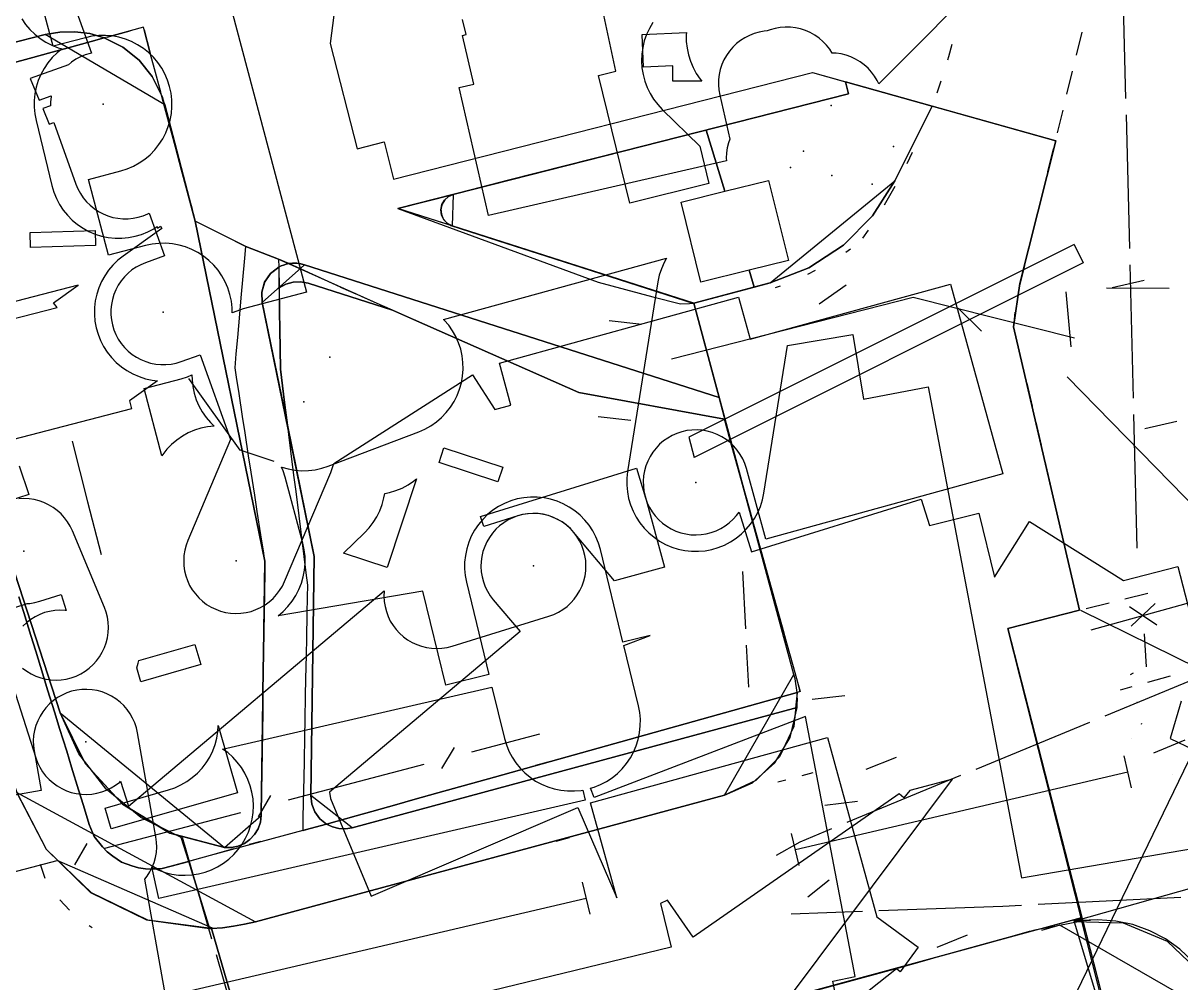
# Model space of a CAD drawing. Header units: metres. Extents: x 17314 to 17509, y 13897 to 14299.
# Drawn here: x 17419.44 to 17454.7, y 14184.11 to 14213.35 of the extents above; entities that cross this region are included whole.
import ezdxf

# ---------------------------------------------------------------- set-up
doc = ezdxf.new("R2010")
doc.units = ezdxf.units.M
for name, color, linetype in [('BENCH', 7, 'Continuous'), ('BOUNDARY', 7, 'Continuous'), ('CURB', 7, 'Continuous'), ('ELECTR_CABLE', 7, 'Continuous'), ('ELECTR_CABLE_COMM', 7, 'Continuous'), ('GAS', 7, 'Continuous'), ('GRASS', 7, 'Continuous'), ('GROUND', 7, 'Continuous'), ('HEAT', 7, 'Continuous'), ('ROAD', 7, 'Continuous'), ('SEWER', 7, 'Continuous'), ('SIDEWALK_PATH', 7, 'Continuous'), ('TREE', 7, 'Continuous')]:
    doc.layers.add(name, color=color, linetype=linetype)

msp = doc.modelspace()

# ---------------------------------------------------------------- linework, layer by layer
at = {"layer": 'BENCH'}
msp.add_point((17444.068, 14208.702), dxfattribs=at)
at = {"layer": 'BOUNDARY'}
msp.add_lwpolyline([(17418.071, 14252.311), (17421.545, 14240.003), (17422.351, 14236.837), (17420.984, 14236.49), (17421.769, 14233.405), (17422.355, 14231.295), (17423.892, 14231.686), (17424.549, 14229.358), (17427.018, 14219.65), (17428.053, 14217.934), (17426.37, 14217.34), (17427.095, 14214.505), (17429.088, 14215.012), (17428.788, 14212.729), (17429.609, 14209.521), (17430.431, 14209.73), (17430.719, 14208.597), (17443.482, 14211.843), (17450.893, 14209.766), (17449.795, 14205.413), (17449.61, 14204.092), (17451.614, 14195.459), (17449.432, 14194.907), (17453.035, 14180.838)], dxfattribs=at)
at = {"layer": 'CURB'}
for points in [[(17391.243, 14276.053), (17419.249, 14189.909), (17426.518, 14185.972), (17440.803, 14189.825), (17442.918, 14193.503), (17439.867, 14204.813), (17442.189, 14205.439), (17445.992, 14208.546), (17447.13, 14210.82)], [(17421.995, 14212.925), (17422.701, 14213.118)], [(17423.122, 14213.144), (17423.311, 14212.437)], [(17420.806, 14212.6), (17421.512, 14212.793)], [(17451.686, 14213.07), (17451.514, 14212.371)], [(17419.618, 14212.275), (17420.324, 14212.468)], [(17447.635, 14212.336), (17447.738, 14212.712)], [(17447.603, 14212.232), (17447.635, 14212.336)], [(17451.395, 14211.886), (17451.224, 14211.187)], [(17444.483, 14211.563), (17444.577, 14211.192), (17432.54, 14208.131), (17432.51, 14207.17), (17439.867, 14204.812)], [(17447.278, 14211.222), (17447.404, 14211.591)], [(17451.105, 14210.701), (17450.933, 14210.002)], [(17424.078, 14209.574), (17424.267, 14208.867)], [(17446.362, 14209.069), (17446.533, 14209.42)], [(17450.814, 14209.516), (17450.643, 14208.817)], [(17424.397, 14208.384), (17424.586, 14207.677)], [(17445.677, 14207.81), (17445.999, 14208.379)], [(17450.524, 14208.332), (17450.352, 14207.633)], [(17450.233, 14207.147), (17450.062, 14206.448)], [(17445.02, 14206.796), (17445.189, 14207.046)], [(17425.896, 14206.707), (17426.223, 14206.543)], [(17444.495, 14206.373), (17444.641, 14206.476)], [(17427.22, 14206.16), (17427.546, 14206.013)], [(17443.013, 14192.493), (17429.458, 14188.836), (17428.198, 14189.817), (17428.306, 14197.102), (17426.722, 14204.836), (17428.007, 14205.989), (17440.642, 14201.939)], [(17443.341, 14205.701), (17443.579, 14205.821)], [(17449.943, 14205.962), (17449.771, 14205.263)], [(17442.353, 14205.292), (17442.51, 14205.349)], [(17429.109, 14205.307), (17429.569, 14205.099)], [(17431.329, 14204.321), (17431.656, 14204.177)], [(17449.644, 14204.54), (17449.623, 14204.317)], [(17449.731, 14203.571), (17449.894, 14202.87)], [(17450.007, 14202.383), (17450.17, 14201.682)], [(17439.518, 14201.519), (17439.887, 14201.452)], [(17450.283, 14201.195), (17450.445, 14200.493)], [(17451.974, 14194.865), (17471.056, 14200.153)], [(17450.558, 14200.006), (17450.721, 14199.305)], [(17441.353, 14199.289), (17441.554, 14198.567)], [(17450.834, 14198.818), (17450.997, 14198.117)], [(17451.648, 14195.468), (17455.234, 14193.693), (17471.423, 14198.179)], [(17451.11, 14197.63), (17451.273, 14196.929)], [(17451.386, 14196.442), (17451.549, 14195.741)], [(17453.001, 14195.81), (17453.698, 14195.986)], [(17451.818, 14195.511), (17452.516, 14195.687)], [(17419.674, 14194.694), (17419.457, 14195.393)], [(17453.696, 14193.267), (17454.387, 14193.458)], [(17420.401, 14192.34), (17420.185, 14193.039)], [(17443.025, 14193.269), (17443.101, 14192.996)], [(17452.869, 14193.038), (17453.215, 14193.133)], [(17421.129, 14189.986), (17420.913, 14190.685)], [(17435.422, 14190.834), (17435.041, 14190.727)], [(17442.671, 14190.287), (17442.431, 14190.223)], [(17443.492, 14190.507), (17443.154, 14190.417)], [(17432.071, 14189.896), (17431.308, 14189.682)], [(17421.453, 14188.938), (17421.277, 14189.508)], [(17421.503, 14188.812), (17421.453, 14188.938)], [(17428.337, 14188.85), (17427.956, 14188.743)], [(17426.677, 14188.419), (17426.324, 14188.321)], [(17436.074, 14188.524), (17435.668, 14188.416)], [(17425.843, 14188.187), (17425.137, 14187.992)], [(17419.958, 14187.725), (17420.099, 14187.294)], [(17425.211, 14185.77), (17420.477, 14187.837)], [(17424.655, 14187.858), (17423.952, 14187.663)], [(17420.558, 14186.633), (17420.849, 14186.326)], [(17451.662, 14186.094), (17426.017, 14179.102), (17423.902, 14175.458), (17439.115, 14116.466), (17442.761, 14114.308), (17446.603, 14115.288)], [(17455.892, 14183.375), (17455.691, 14183.872), (17455.405, 14184.327), (17455.067, 14184.761), (17454.675, 14185.131), (17454.231, 14185.449), (17453.754, 14185.692), (17453.236, 14185.883), (17452.717, 14185.989), (17452.177, 14186.031), (17451.638, 14186.01)], [(17421.445, 14185.861), (17421.545, 14185.793)], [(17446.586, 14115.283), (17467.648, 14120.626), (17470.542, 14125.485), (17455.987, 14183), (17451.021, 14185.868), (17450.453, 14185.708)], [(17446.828, 14184.763), (17446.099, 14184.559)]]:
    msp.add_lwpolyline(points, dxfattribs=at)
msp.add_lwpolyline([(17426.689, 14189.209), (17426.804, 14196.961), (17424.683, 14207.314), (17423.75, 14210.857), (17420.108, 14213), (17415.358, 14211.789), (17414.654, 14210.511), (17420.563, 14192.335), (17425.573, 14188.231)], close=True, dxfattribs=at)
at = {"layer": 'ELECTR_CABLE'}
for points in [[(17452.92, 14215.117), (17453.021, 14211.052)], [(17419.397, 14213.478), (17419.514, 14213.308), (17419.647, 14213.151), (17419.795, 14213.008), (17419.956, 14212.879), (17420.129, 14212.768), (17420.313, 14212.673), (17420.504, 14212.598), (17420.623, 14212.564), (17420.473, 14212.442), (17420.327, 14212.298), (17420.195, 14212.139), (17420.079, 14211.969), (17419.981, 14211.788), (17419.901, 14211.598), (17419.839, 14211.401), (17419.798, 14211.199), (17419.776, 14210.994), (17419.775, 14210.788), (17419.793, 14210.583), (17419.832, 14210.38), (17420.314, 14208.398), (17420.373, 14208.201), (17420.45, 14208.01), (17420.546, 14207.827), (17420.659, 14207.655), (17420.789, 14207.495), (17420.934, 14207.348), (17421.092, 14207.217), (17421.263, 14207.101), (17421.444, 14207.002), (17421.634, 14206.922), (17421.83, 14206.861), (17422.032, 14206.819), (17422.237, 14206.798), (17422.443, 14206.796), (17422.648, 14206.815), (17422.851, 14206.854), (17423.048, 14206.912), (17423.239, 14206.99), (17423.422, 14207.086), (17423.521, 14207.151), (17423.533, 14207.101), (17423.618, 14207.161), (17423.664, 14207.096), (17422.486, 14206.251), (17422.324, 14206.123), (17422.176, 14205.98), (17422.043, 14205.823), (17421.925, 14205.653), (17421.825, 14205.473), (17421.743, 14205.284), (17421.68, 14205.088), (17421.637, 14204.886), (17421.613, 14204.682), (17421.61, 14204.476), (17421.627, 14204.27), (17421.664, 14204.068), (17421.72, 14203.869), (17421.796, 14203.678), (17421.89, 14203.494), (17422.002, 14203.321), (17422.13, 14203.16), (17422.273, 14203.012), (17422.431, 14202.878), (17422.6, 14202.761), (17422.78, 14202.661), (17422.969, 14202.579), (17423.165, 14202.516), (17423.367, 14202.473), (17423.535, 14202.453), (17422.677, 14201.839), (17422.74, 14201.593), (17418.867, 14200.594)], [(17453.033, 14210.552), (17453.134, 14206.486)], [(17451.452, 14206.606), (17439.72, 14200.737)], [(17451.452, 14206.606), (17451.732, 14206.048)], [(17451.732, 14206.048), (17439.879, 14200.119)], [(17453.147, 14205.986), (17453.248, 14201.921)], [(17417.978, 14204.042), (17420.471, 14204.685), (17420.366, 14204.831), (17421.116, 14205.368), (17417.853, 14204.526)], [(17443.686, 14204.793), (17444.504, 14205.371)], [(17452.606, 14205.295), (17453.58, 14205.522)], [(17451.196, 14205.162), (17451.356, 14203.482)], [(17452.44, 14205.283), (17454.35, 14205.273)], [(17448.627, 14203.962), (17447.919, 14204.669)], [(17438.283, 14204.164), (17437.289, 14204.276)], [(17426.046, 14200.339), (17424.484, 14202.518)], [(17437.953, 14201.244), (17436.959, 14201.356)], [(17453.26, 14201.421), (17453.361, 14197.356)], [(17453.606, 14200.998), (17454.58, 14201.225)], [(17420.928, 14200.609), (17421.404, 14198.766)], [(17439.72, 14200.737), (17439.879, 14200.119)], [(17426.815, 14200.087), (17426.046, 14200.339)], [(17427.088, 14199.997), (17426.815, 14200.087)], [(17421.404, 14198.766), (17421.818, 14197.16)], [(17441.352, 14196.643), (17441.441, 14194.895)], [(17453.14, 14195.574), (17453.971, 14195.018)], [(17453.191, 14194.976), (17453.916, 14195.665)], [(17441.467, 14194.396), (17441.532, 14193.113)], [(17453.661, 14193.741), (17453.599, 14194.739)], [(17455.853, 14193.663), (17452.386, 14192.233)], [(17453.168, 14193.5), (17453.261, 14193.559)], [(17443.475, 14192.747), (17444.467, 14192.865)], [(17453.373, 14192.649), (17453.359, 14192.653)], [(17451.924, 14192.042), (17448.457, 14190.612)], [(17453.488, 14192.009), (17453.51, 14192.003)], [(17453.191, 14191.549), (17453.192, 14191.551)], [(17454.82, 14191.503), (17453.866, 14191.11)], [(17446.033, 14190.978), (17445.105, 14190.608)], [(17453.204, 14190.053), (17452.976, 14191.027)], [(17442.96, 14188.174), (17453.09, 14190.54)], [(17447.994, 14190.422), (17444.527, 14188.991)], [(17454.453, 14190.451), (17454.452, 14190.45)], [(17443.859, 14189.522), (17444.851, 14189.64)], [(17444.065, 14188.801), (17443.093, 14188.4)], [(17424.278, 14188.545), (17425.176, 14185.449)], [(17443.074, 14187.687), (17442.846, 14188.661)], [(17443.093, 14188.4), (17442.379, 14187.989)], [(17436.707, 14186.199), (17436.479, 14187.173)], [(17443.99, 14187.239), (17443.336, 14186.718)], [(17420.47, 14182.92), (17436.593, 14186.686)], [(17450.352, 14186.501), (17454.698, 14186.715)], [(17442.829, 14186.212), (17445.004, 14186.291)], [(17445.503, 14186.31), (17449.28, 14186.448)], [(17449.28, 14186.448), (17449.852, 14186.476)], [(17448.193, 14185.558), (17447.265, 14185.188)], [(17425.315, 14184.969), (17426.307, 14181.548)]]:
    msp.add_lwpolyline(points, dxfattribs=at)
for points in [[(17439.226, 14211.577), (17439.226, 14212.046), (17438.338, 14212.004), (17438.291, 14213.003), (17439.643, 14213.066), (17439.637, 14212.995), (17439.638, 14212.789), (17439.66, 14212.584), (17439.701, 14212.382), (17439.762, 14212.186), (17439.843, 14211.996), (17439.941, 14211.815), (17440.057, 14211.644), (17440.113, 14211.576)], [(17432.252, 14200.407), (17434.047, 14199.818), (17433.902, 14199.376), (17432.107, 14199.965)], [(17429.195, 14197.2), (17429.837, 14197.822), (17429.978, 14197.972), (17430.104, 14198.136), (17430.213, 14198.311), (17430.304, 14198.495), (17430.377, 14198.688), (17430.43, 14198.887), (17430.451, 14199.015), (17430.595, 14199.044), (17430.792, 14199.105), (17430.982, 14199.185), (17431.163, 14199.283), (17431.334, 14199.399), (17431.418, 14199.468), (17430.53, 14196.763)], [(17423.022, 14193.281), (17422.905, 14193.71), (17422.944, 14193.845), (17422.958, 14193.925), (17424.673, 14194.417), (17424.849, 14193.806)], [(17425.969, 14189.902), (17422.125, 14188.798), (17421.941, 14189.436), (17423.864, 14189.988), (17424.059, 14190.055), (17424.246, 14190.14), (17424.425, 14190.243), (17424.592, 14190.364), (17424.747, 14190.5), (17424.887, 14190.65), (17425.013, 14190.814), (17425.121, 14190.989), (17425.212, 14191.174), (17425.284, 14191.367), (17425.337, 14191.566), (17425.371, 14191.77), (17425.382, 14191.945)]]:
    msp.add_lwpolyline(points, close=True, dxfattribs=at)
at = {"layer": 'ELECTR_CABLE_COMM'}
for points in [[(17446.545, 14204.991), (17439.186, 14203.112)], [(17451.462, 14203.747), (17446.545, 14204.991)], [(17433.11, 14191.15), (17435.18, 14191.693)], [(17432.195, 14190.636), (17432.573, 14191.283)], [(17427.519, 14189.684), (17431.659, 14190.77)], [(17426.604, 14189.17), (17426.982, 14189.817)], [(17421.927, 14188.217), (17426.068, 14189.303)], [(17421.013, 14187.703), (17421.391, 14188.35)], [(17416.336, 14186.751), (17420.477, 14187.837)]]:
    msp.add_lwpolyline(points, dxfattribs=at)
at = {"layer": 'GAS'}
for points in [[(17452.572, 14218.602), (17445.505, 14211.495), (17445.456, 14211.597), (17445.375, 14211.732), (17445.281, 14211.858), (17445.175, 14211.974), (17445.059, 14212.079), (17444.932, 14212.172), (17444.797, 14212.253), (17444.655, 14212.319), (17444.507, 14212.372), (17444.355, 14212.41), (17444.199, 14212.432), (17444.083, 14212.438), (17444.006, 14212.558), (17443.909, 14212.681), (17443.8, 14212.794), (17443.681, 14212.896), (17443.552, 14212.986), (17443.415, 14213.063), (17443.271, 14213.126), (17443.122, 14213.174), (17442.968, 14213.208), (17442.812, 14213.226), (17442.655, 14213.229), (17442.499, 14213.217), (17442.344, 14213.189), (17442.193, 14213.146), (17442.106, 14213.112), (17442.012, 14213.105), (17441.858, 14213.077), (17441.707, 14213.034), (17441.561, 14212.977), (17441.421, 14212.906), (17441.288, 14212.821), (17441.165, 14212.724), (17441.052, 14212.615), (17440.95, 14212.496), (17440.86, 14212.367), (17440.784, 14212.23), (17440.721, 14212.086), (17440.672, 14211.937), (17440.639, 14211.783), (17440.62, 14211.627), (17440.617, 14211.47), (17440.63, 14211.314), (17440.657, 14211.159), (17440.966, 14209.819), (17440.923, 14209.7), (17440.886, 14209.548), (17440.863, 14209.393), (17440.856, 14209.236), (17440.86, 14209.154), (17433.614, 14207.487), (17432.717, 14211.385), (17433.162, 14211.487), (17432.82, 14212.974), (17432.929, 14212.999), (17432.823, 14213.461)], [(17419.32, 14199.857), (17419.615, 14198.987), (17418.98, 14198.785)], [(17419.055, 14193.378), (17419.823, 14190.965), (17419.878, 14190.818), (17419.947, 14190.677), (17420.03, 14190.543), (17420.125, 14190.419), (17420.232, 14190.304), (17420.35, 14190.2), (17420.477, 14190.108), (17420.613, 14190.029), (17420.756, 14189.964), (17420.904, 14189.913), (17421.057, 14189.877), (17421.213, 14189.856), (17421.37, 14189.851), (17421.527, 14189.861), (17421.682, 14189.886), (17421.833, 14189.926), (17421.98, 14189.981), (17422.121, 14190.05), (17422.255, 14190.132), (17422.38, 14190.228), (17422.406, 14190.252), (17422.649, 14189.488), (17430.438, 14196.052), (17430.437, 14196.043), (17430.43, 14195.886), (17430.439, 14195.73), (17430.463, 14195.574), (17430.502, 14195.422), (17430.555, 14195.275), (17430.623, 14195.133), (17430.705, 14194.999), (17430.799, 14194.873), (17430.905, 14194.758), (17431.022, 14194.653), (17431.149, 14194.56), (17431.284, 14194.48), (17431.426, 14194.414), (17431.574, 14194.362), (17431.727, 14194.325), (17431.882, 14194.303), (17432.039, 14194.296), (17432.196, 14194.304), (17432.351, 14194.328), (17432.503, 14194.367), (17435.456, 14195.282), (17435.604, 14195.336), (17435.745, 14195.404), (17435.88, 14195.485), (17436.005, 14195.58), (17436.121, 14195.686), (17436.226, 14195.803), (17436.318, 14195.929), (17436.398, 14196.065), (17436.465, 14196.207), (17436.517, 14196.355), (17436.554, 14196.508), (17436.576, 14196.663), (17436.583, 14196.82), (17436.574, 14196.977), (17436.55, 14197.132), (17436.511, 14197.284), (17436.457, 14197.432), (17436.389, 14197.573), (17436.308, 14197.707), (17436.214, 14197.833), (17436.108, 14197.949), (17435.991, 14198.053), (17435.864, 14198.146), (17435.729, 14198.226), (17435.586, 14198.292), (17435.438, 14198.344), (17435.286, 14198.382), (17435.13, 14198.404), (17434.973, 14198.41), (17434.817, 14198.402), (17434.661, 14198.378), (17434.509, 14198.339), (17433.467, 14198.016), (17433.373, 14198.32), (17438.117, 14199.788), (17438.397, 14198.883), (17438.451, 14198.736), (17438.519, 14198.594), (17438.601, 14198.46), (17438.695, 14198.334), (17438.801, 14198.219), (17438.918, 14198.114), (17439.045, 14198.021), (17439.18, 14197.941), (17439.322, 14197.875), (17439.47, 14197.823), (17439.623, 14197.785), (17439.778, 14197.763), (17439.935, 14197.757), (17440.092, 14197.765), (17440.247, 14197.789), (17440.399, 14197.828), (17440.547, 14197.882), (17440.688, 14197.95), (17440.822, 14198.031), (17440.948, 14198.126), (17441.064, 14198.232), (17441.168, 14198.349), (17441.246, 14198.454), (17441.621, 14197.243), (17446.796, 14198.846), (17447.044, 14198.047), (17448.553, 14198.414), (17449.026, 14196.471), (17450.089, 14198.165), (17452.96, 14196.365), (17454.609, 14196.797), (17454.989, 14195.346)], [(17419.151, 14195.536), (17419.558, 14195.665), (17419.643, 14195.67), (17419.798, 14195.696), (17419.95, 14195.736), (17420.596, 14195.941), (17420.751, 14195.453), (17420.714, 14195.458), (17420.558, 14195.463), (17420.401, 14195.454), (17420.246, 14195.428), (17420.094, 14195.388), (17419.947, 14195.333), (17419.806, 14195.264), (17419.672, 14195.182), (17419.548, 14195.086), (17419.433, 14194.979)], [(17454.716, 14192.69), (17454.382, 14191.557), (17455.1, 14191.209), (17446.84, 14174.157)], [(17442.034, 14182.666), (17447.745, 14190.316), (17446.449, 14189.973), (17446.262, 14189.747), (17446.12, 14189.864), (17439.847, 14185.501), (17439.064, 14186.627), (17438.854, 14186.529), (17439.178, 14185.199), (17429.692, 14182.892)]]:
    msp.add_lwpolyline(points, dxfattribs=at)
at = {"layer": 'GRASS'}
for points in [[(17420.324, 14212.468), (17420.806, 14212.6), (17421.512, 14212.793), (17421.906, 14212.901), (17421.466, 14213.029), (17421.015, 14213.088), (17420.559, 14213.079), (17420.108, 14213), (17416.927, 14212.189), (17417.113, 14211.59), (17417.242, 14211.625), (17417.948, 14211.818), (17418.43, 14211.95), (17419.136, 14212.143), (17419.618, 14212.275)], [(17440.248, 14210.091), (17440.816, 14208.229), (17442.144, 14208.557), (17442.748, 14206.114), (17441.551, 14205.818), (17441.706, 14205.309), (17442.189, 14205.439), (17443.373, 14205.898), (17444.423, 14206.586), (17445.307, 14207.478), (17445.992, 14208.546), (17447.128, 14210.816), (17444.483, 14211.563), (17444.577, 14211.192)], [(17434.227, 14208.56), (17432.54, 14208.131), (17432.396, 14208.069), (17432.281, 14207.969), (17432.201, 14207.838), (17432.164, 14207.686), (17432.177, 14207.53), (17432.235, 14207.388), (17432.333, 14207.271), (17432.465, 14207.187), (17434.169, 14206.639), (17439.866, 14204.813), (17441.706, 14205.309), (17441.551, 14205.818), (17440.085, 14205.456), (17439.481, 14207.899), (17440.816, 14208.229), (17440.248, 14210.091)], [(17430.691, 14204.603), (17431.329, 14204.321), (17436.369, 14202.095), (17440.799, 14201.285), (17441.019, 14200.493), (17441.22, 14199.77), (17441.353, 14199.289), (17441.476, 14198.847), (17440.797, 14201.364), (17440.642, 14201.939), (17428.007, 14205.989), (17427.894, 14206.019), (17427.778, 14206.033), (17427.661, 14206.031), (17427.546, 14206.013)], [(17427.246, 14204.538), (17427.234, 14205.92), (17426.976, 14205.725), (17426.797, 14205.463), (17426.709, 14205.16), (17426.722, 14204.836), (17427.487, 14201.103), (17427.43, 14201.553), (17427.368, 14202.049), (17427.274, 14202.805), (17427.254, 14204.039)], [(17427.527, 14206.021), (17427.448, 14206.004), (17427.371, 14205.98), (17427.296, 14205.951), (17427.224, 14205.915), (17427.234, 14205.287), (17427.439, 14205.4), (17427.661, 14205.462), (17427.892, 14205.472), (17428.122, 14205.427), (17430.691, 14204.603), (17430.218, 14204.812), (17429.761, 14205.014), (17429.569, 14205.099), (17429.109, 14205.307)], [(17436.369, 14202.095), (17431.329, 14204.321), (17430.691, 14204.603), (17428.122, 14205.427), (17427.892, 14205.472), (17427.661, 14205.462), (17427.439, 14205.4), (17427.234, 14205.287), (17427.246, 14204.538), (17427.254, 14204.039), (17427.274, 14202.805), (17427.368, 14202.049), (17427.43, 14201.553), (17427.487, 14201.103), (17428.306, 14197.102), (17428.198, 14189.817), (17428.228, 14189.557), (17428.323, 14189.317), (17428.476, 14189.11), (17428.681, 14188.946), (17429.582, 14189.198), (17430.063, 14189.333), (17430.826, 14189.547), (17431.308, 14189.682), (17432.071, 14189.896), (17432.552, 14190.03), (17433.315, 14190.244), (17433.796, 14190.379), (17443.012, 14192.96), (17442.998, 14193.097), (17442.977, 14193.234), (17442.951, 14193.369), (17442.918, 14193.503), (17441.476, 14198.847), (17441.353, 14199.289), (17441.22, 14199.77), (17441.019, 14200.493), (17440.799, 14201.285)], [(17443.013, 14192.493), (17443.019, 14192.61), (17443.021, 14192.727), (17443.019, 14192.844), (17443.012, 14192.96), (17433.796, 14190.379), (17433.315, 14190.244), (17432.552, 14190.03), (17432.071, 14189.896), (17431.308, 14189.682), (17430.826, 14189.547), (17430.063, 14189.333), (17429.582, 14189.198), (17428.681, 14188.946), (17428.864, 14188.859), (17429.058, 14188.812), (17429.259, 14188.804), (17429.458, 14188.836)], [(17455.987, 14183), (17455.352, 14184.362), (17454.299, 14185.366), (17452.956, 14185.929), (17451.454, 14185.965), (17452.994, 14180.827), (17453.806, 14178.451), (17455.02, 14172.822), (17456.379, 14173.243), (17456.395, 14173.182), (17458.345, 14173.68)]]:
    msp.add_lwpolyline(points, close=True, dxfattribs=at)
for points in [[(17417.044, 14203.161), (17420.563, 14192.335), (17421.324, 14190.792), (17422.467, 14189.549), (17423.91, 14188.674), (17425.573, 14188.231), (17425.783, 14188.229), (17425.986, 14188.269), (17426.177, 14188.351), (17426.348, 14188.472), (17426.49, 14188.626), (17426.597, 14188.805), (17426.664, 14189.001), (17426.689, 14189.209), (17426.804, 14196.961), (17424.683, 14207.314), (17424.397, 14208.384), (17424.267, 14208.867), (17424.078, 14209.574), (17423.949, 14210.057), (17423.759, 14210.764), (17423.655, 14211.154), (17423.366, 14211.725), (17422.969, 14212.216), (17422.477, 14212.613), (17421.906, 14212.901), (17421.512, 14212.793), (17420.806, 14212.6), (17420.324, 14212.468), (17419.618, 14212.275), (17419.136, 14212.143)], [(17452.974, 14180.91), (17451.688, 14185.993), (17450.959, 14185.85), (17450.468, 14185.753), (17450.256, 14185.711), (17448.521, 14185.238), (17448.039, 14185.103), (17447.31, 14184.898), (17446.828, 14184.763), (17446.099, 14184.559), (17445.617, 14184.424), (17426.896, 14179.341)]]:
    msp.add_lwpolyline(points, dxfattribs=at)
at = {"layer": 'GROUND'}
for points in [[(17416.927, 14212.189), (17420.108, 14213), (17420.559, 14213.079), (17421.015, 14213.088), (17421.466, 14213.029), (17421.906, 14212.901), (17422.477, 14212.613), (17422.969, 14212.216), (17423.366, 14211.725), (17423.655, 14211.154), (17423.682, 14211.081), (17423.706, 14211.007), (17423.729, 14210.932), (17423.75, 14210.857), (17424.683, 14207.315), (17424.683, 14207.315), (17426.804, 14196.961), (17426.798, 14196.559), (17426.791, 14196.059), (17426.78, 14195.345), (17426.773, 14194.845), (17426.762, 14194.131), (17426.754, 14193.631), (17426.744, 14192.917), (17426.736, 14192.417), (17426.726, 14191.704), (17426.718, 14191.204), (17426.708, 14190.49), (17426.7, 14189.99), (17426.689, 14189.209), (17426.664, 14189.001), (17426.597, 14188.805), (17426.49, 14188.626), (17426.348, 14188.472), (17426.177, 14188.351), (17425.986, 14188.269), (17425.783, 14188.229), (17425.573, 14188.231), (17424.065, 14188.632), (17423.605, 14188.859), (17422.703, 14189.406), (17422.281, 14189.751), (17421.558, 14190.537), (17421.258, 14190.925), (17420.563, 14192.335), (17417.044, 14203.161)], [(17427.039, 14179.381), (17448.521, 14185.238), (17449.25, 14185.442), (17449.732, 14185.577), (17450.094, 14185.679), (17450.256, 14185.711), (17451.662, 14186.094), (17449.432, 14194.907), (17451.698, 14186.06), (17451.447, 14185.989), (17451.578, 14185.984), (17451.702, 14185.998), (17451.714, 14185.999), (17453.035, 14180.838)]]:
    msp.add_lwpolyline(points, dxfattribs=at)
for points in [[(17447.13, 14210.82), (17445.992, 14208.546), (17445.307, 14207.478), (17444.423, 14206.586), (17443.373, 14205.898), (17442.189, 14205.439), (17439.867, 14204.813), (17440.642, 14201.939), (17439.866, 14204.813), (17432.51, 14207.17), (17432.366, 14207.245), (17432.255, 14207.358), (17432.185, 14207.501), (17432.163, 14207.662), (17432.195, 14207.822), (17432.273, 14207.959), (17432.391, 14208.066), (17432.54, 14208.131), (17430.852, 14207.702), (17444.577, 14211.192), (17444.483, 14211.563)], [(17441.476, 14198.847), (17441.554, 14198.567), (17441.688, 14198.085), (17441.888, 14197.363), (17442.022, 14196.881), (17442.223, 14196.159), (17442.356, 14195.677), (17442.557, 14194.955), (17442.691, 14194.473), (17442.891, 14193.751), (17443.025, 14193.269), (17443.104, 14192.986), (17443.012, 14192.96), (17442.966, 14192.48), (17429.458, 14188.836), (17429.259, 14188.804), (17429.058, 14188.812), (17428.864, 14188.859), (17428.681, 14188.946), (17428.476, 14189.11), (17428.323, 14189.317), (17428.228, 14189.557), (17428.198, 14189.817), (17428.306, 14197.102), (17427.487, 14201.103), (17426.722, 14204.836), (17426.709, 14205.157), (17426.795, 14205.458), (17426.97, 14205.718), (17427.224, 14205.915), (17427.296, 14205.951), (17427.371, 14205.98), (17427.448, 14206.004), (17427.527, 14206.021), (17427.648, 14206.035), (17427.769, 14206.034), (17427.889, 14206.019), (17428.007, 14205.989), (17440.642, 14201.939)]]:
    msp.add_lwpolyline(points, close=True, dxfattribs=at)
at = {"layer": 'HEAT'}
for points in [[(17419.105, 14238.928), (17428.074, 14205.154), (17426.141, 14204.641), (17425.945, 14204.578), (17425.807, 14204.519), (17425.805, 14204.677), (17425.782, 14204.882), (17425.738, 14205.084), (17425.676, 14205.28), (17425.594, 14205.469), (17425.495, 14205.649), (17425.378, 14205.819), (17425.245, 14205.977), (17425.097, 14206.12), (17424.936, 14206.249), (17424.763, 14206.361), (17424.58, 14206.455), (17424.388, 14206.532), (17424.19, 14206.589), (17423.988, 14206.626), (17423.782, 14206.643), (17423.576, 14206.64), (17423.371, 14206.617), (17423.17, 14206.574), (17422.044, 14206.275), (17421.431, 14208.586), (17422.412, 14208.847), (17422.608, 14208.909), (17422.797, 14208.991), (17422.978, 14209.091), (17423.148, 14209.208), (17423.305, 14209.341), (17423.449, 14209.488), (17423.577, 14209.65), (17423.689, 14209.822), (17423.784, 14210.006), (17423.86, 14210.197), (17423.917, 14210.395), (17423.954, 14210.598), (17423.972, 14210.803), (17423.969, 14211.009), (17423.946, 14211.214), (17423.902, 14211.416), (17423.84, 14211.612), (17423.758, 14211.801), (17423.659, 14211.981), (17423.542, 14212.151), (17423.409, 14212.309), (17423.261, 14212.452), (17423.1, 14212.581), (17422.927, 14212.693), (17422.744, 14212.787), (17422.552, 14212.864), (17422.354, 14212.921), (17422.152, 14212.958), (17421.946, 14212.975), (17421.74, 14212.972), (17421.535, 14212.949), (17421.334, 14212.906), (17420.353, 14212.646), (17419.729, 14214.994)], [(17438.617, 14213.365), (17438.513, 14213.187), (17438.427, 14213), (17438.36, 14212.805), (17438.312, 14212.604), (17438.284, 14212.4), (17438.276, 14212.194), (17438.288, 14211.989), (17438.321, 14211.785), (17438.373, 14211.586), (17438.445, 14211.392), (17438.535, 14211.207), (17438.643, 14211.032), (17438.768, 14210.867), (17438.908, 14210.716), (17440.046, 14209.603), (17440.328, 14208.46), (17437.92, 14207.868), (17436.965, 14211.753), (17437.49, 14211.882), (17436.455, 14216.732)], [(17444.648, 14181.472), (17444.104, 14184.161), (17444.781, 14184.298), (17443.274, 14192.227), (17436.831, 14189.754), (17436.722, 14190.037), (17436.835, 14190.07), (17437.026, 14190.148), (17437.209, 14190.244), (17437.381, 14190.357), (17437.541, 14190.487), (17437.688, 14190.631), (17437.82, 14190.79), (17437.935, 14190.96), (17438.034, 14191.141), (17438.114, 14191.331), (17438.175, 14191.528), (17438.216, 14191.73), (17438.238, 14191.935), (17438.239, 14192.141), (17438.22, 14192.346), (17438.182, 14192.549), (17437.735, 14194.385), (17438.541, 14194.695), (17437.709, 14194.492), (17437.023, 14197.307), (17436.965, 14197.505), (17436.887, 14197.696), (17436.791, 14197.878), (17436.678, 14198.05), (17436.548, 14198.21), (17436.403, 14198.357), (17436.245, 14198.489), (17436.074, 14198.605), (17435.893, 14198.703), (17435.703, 14198.783), (17435.507, 14198.844), (17435.305, 14198.886), (17435.1, 14198.907), (17434.894, 14198.909), (17434.689, 14198.89), (17434.486, 14198.851), (17434.289, 14198.792), (17434.098, 14198.715), (17433.915, 14198.619), (17433.743, 14198.506), (17433.583, 14198.376), (17433.436, 14198.231), (17433.304, 14198.073), (17433.189, 14197.902), (17433.09, 14197.721), (17433.01, 14197.531), (17432.949, 14197.334), (17432.908, 14197.132), (17432.886, 14196.928), (17432.885, 14196.721), (17432.904, 14196.516), (17432.942, 14196.314), (17433.628, 14193.499), (17432.313, 14193.179), (17431.618, 14196.038), (17427.203, 14195.293), (17427.204, 14195.294), (17427.361, 14195.427), (17427.505, 14195.575), (17427.633, 14195.736), (17427.745, 14195.909), (17427.84, 14196.092), (17427.916, 14196.284), (17427.973, 14196.482), (17428.01, 14196.684), (17428.028, 14196.89), (17428.025, 14197.096), (17428.001, 14197.301), (17427.958, 14197.502), (17427.423, 14199.517), (17427.36, 14199.713), (17427.312, 14199.823), (17427.318, 14199.821), (17427.516, 14199.765), (17427.719, 14199.729), (17427.925, 14199.713), (17428.131, 14199.718), (17428.335, 14199.742), (17428.537, 14199.786), (17428.733, 14199.85), (17431.489, 14200.9), (17431.677, 14200.983), (17431.857, 14201.084), (17432.026, 14201.202), (17432.183, 14201.336), (17432.325, 14201.485), (17432.453, 14201.646), (17432.564, 14201.82), (17432.657, 14202.004), (17432.732, 14202.196), (17432.788, 14202.394), (17432.824, 14202.597), (17432.84, 14202.803), (17432.836, 14203.009), (17432.811, 14203.213), (17432.767, 14203.415), (17432.703, 14203.61), (17432.62, 14203.799), (17432.52, 14203.979), (17432.402, 14204.148), (17432.268, 14204.304), (17432.248, 14204.323), (17439.037, 14206.193), (17438.96, 14206.052), (17438.879, 14205.863), (17438.817, 14205.666), (17438.774, 14205.465), (17437.852, 14199.688), (17437.83, 14199.483), (17437.827, 14199.277), (17437.845, 14199.071), (17437.883, 14198.869), (17437.941, 14198.671), (17438.018, 14198.48), (17438.113, 14198.297), (17438.225, 14198.124), (17438.354, 14197.964), (17438.498, 14197.816), (17438.656, 14197.684), (17438.826, 14197.567), (17439.007, 14197.468), (17439.197, 14197.387), (17439.393, 14197.325), (17439.595, 14197.283), (17439.8, 14197.26), (17440.006, 14197.258), (17440.211, 14197.276), (17440.414, 14197.314), (17440.611, 14197.372), (17440.803, 14197.448), (17440.985, 14197.543), (17441.158, 14197.656), (17441.319, 14197.785), (17441.466, 14197.929), (17441.599, 14198.087), (17441.715, 14198.257), (17441.814, 14198.438), (17441.895, 14198.627), (17441.957, 14198.824), (17442, 14199.025), (17442.718, 14203.526), (17444.708, 14203.862), (17445.041, 14201.89), (17447.006, 14202.263), (17449.848, 14187.306), (17462.459, 14189.475)]]:
    msp.add_lwpolyline(points, dxfattribs=at)
for points in [[(17419.652, 14206.967), (17421.633, 14207.033), (17421.648, 14206.578), (17419.667, 14206.513)], [(17423.122, 14202.216), (17424.248, 14202.515), (17424.444, 14202.577), (17424.582, 14202.637), (17424.584, 14202.479), (17424.607, 14202.274), (17424.65, 14202.072), (17424.713, 14201.876), (17424.795, 14201.687), (17424.894, 14201.506), (17425.011, 14201.337), (17425.144, 14201.179), (17425.254, 14201.072), (17425.055, 14201.05), (17424.854, 14201.006), (17424.657, 14200.944), (17424.468, 14200.862), (17424.288, 14200.762), (17424.118, 14200.645), (17423.961, 14200.512), (17423.817, 14200.365), (17423.689, 14200.203), (17423.666, 14200.169)], [(17436.563, 14189.672), (17423.576, 14186.683), (17423.356, 14187.64), (17423.382, 14187.624), (17423.569, 14187.538), (17423.764, 14187.471), (17423.964, 14187.423), (17424.168, 14187.394), (17424.374, 14187.386), (17424.58, 14187.399), (17424.783, 14187.431), (17424.983, 14187.483), (17425.176, 14187.554), (17425.362, 14187.644), (17425.537, 14187.752), (17425.702, 14187.876), (17425.853, 14188.016), (17425.99, 14188.171), (17426.111, 14188.337), (17426.215, 14188.515), (17426.301, 14188.702), (17426.369, 14188.897), (17426.417, 14189.097), (17426.445, 14189.302), (17426.453, 14189.507), (17426.441, 14189.713), (17426.408, 14189.917), (17426.356, 14190.116), (17426.285, 14190.309), (17426.195, 14190.495), (17426.087, 14190.671), (17425.963, 14190.835), (17425.823, 14190.986), (17425.669, 14191.123), (17425.516, 14191.233), (17433.72, 14193.121), (17434.101, 14191.555), (17434.159, 14191.358), (17434.237, 14191.167), (17434.333, 14190.984), (17434.446, 14190.812), (17434.576, 14190.652), (17434.721, 14190.505), (17434.879, 14190.374), (17435.05, 14190.258), (17435.231, 14190.16), (17435.421, 14190.08), (17435.617, 14190.018), (17435.819, 14189.977), (17436.024, 14189.955), (17436.23, 14189.954), (17436.435, 14189.973), (17436.491, 14189.983)]]:
    msp.add_lwpolyline(points, close=True, dxfattribs=at)
at = {"layer": 'ROAD'}
for points in [[(17427.039, 14179.381), (17425.172, 14185.768), (17423.233, 14186.016), (17421.517, 14186.847), (17420.147, 14188.174), (17419.249, 14189.909), (17397.299, 14257.426), (17387.751, 14256.074), (17391.476, 14244.433), (17391.142, 14244.227), (17390.92, 14243.921), (17390.826, 14243.554), (17390.881, 14243.166), (17391.08, 14242.829), (17391.381, 14242.6), (17391.746, 14242.499), (17392.135, 14242.545), (17407.226, 14195.927), (17407.366, 14194.81), (17407.099, 14193.753), (17406.473, 14192.861), (17405.536, 14192.238), (17397.417, 14188.82), (17399.951, 14175.782)], [(17455.691, 14183.872), (17455.405, 14184.327), (17455.067, 14184.761), (17454.675, 14185.131), (17454.231, 14185.449), (17453.754, 14185.692), (17453.236, 14185.883), (17452.717, 14185.989), (17452.177, 14186.031), (17451.638, 14186.01), (17451.952, 14186.016), (17451.827, 14186.009), (17451.702, 14185.998), (17451.578, 14185.984), (17451.447, 14185.989), (17463.445, 14189.38), (17468.73, 14168.474)]]:
    msp.add_lwpolyline(points, dxfattribs=at)
msp.add_lwpolyline([(17427.039, 14179.381), (17448.521, 14185.238), (17449.25, 14185.442), (17449.732, 14185.577), (17450.094, 14185.679), (17450.256, 14185.711), (17451.662, 14186.094), (17449.432, 14194.907), (17451.614, 14195.459), (17449.61, 14204.092), (17449.795, 14205.413), (17450.893, 14209.766), (17447.13, 14210.82), (17445.992, 14208.546), (17445.307, 14207.478), (17444.423, 14206.586), (17443.373, 14205.898), (17442.189, 14205.439), (17439.867, 14204.813), (17441.476, 14198.847), (17441.554, 14198.567), (17441.688, 14198.085), (17441.888, 14197.363), (17442.022, 14196.881), (17442.223, 14196.159), (17442.356, 14195.677), (17442.557, 14194.955), (17442.691, 14194.473), (17442.891, 14193.751), (17443.025, 14193.269), (17443.104, 14192.986), (17443.012, 14192.96), (17442.911, 14191.916), (17442.474, 14190.994), (17441.753, 14190.271), (17440.803, 14189.825), (17426.518, 14185.972), (17426.186, 14185.892), (17425.85, 14185.832), (17425.512, 14185.79), (17425.172, 14185.768)], close=True, dxfattribs=at)
at = {"layer": 'SEWER'}
for points in [[(17420.377, 14215.633), (17421.526, 14212.437), (17421.481, 14212.428), (17421.331, 14212.382), (17421.186, 14212.322), (17421.048, 14212.247), (17420.917, 14212.16), (17420.823, 14212.082), (17419.656, 14211.663), (17419.93, 14211.005), (17420.295, 14211.136), (17420.29, 14211.108), (17420.275, 14210.952), (17420.275, 14210.833), (17420.037, 14210.748), (17420.234, 14210.276), (17420.371, 14210.325), (17421.048, 14208.443), (17421.109, 14208.298), (17421.183, 14208.16), (17421.271, 14208.029), (17421.37, 14207.908), (17421.482, 14207.798), (17421.603, 14207.698), (17421.734, 14207.611), (17421.873, 14207.537), (17422.018, 14207.478), (17422.168, 14207.432), (17422.322, 14207.402), (17422.479, 14207.387), (17422.636, 14207.387), (17422.792, 14207.403), (17422.946, 14207.434), (17423.096, 14207.48), (17423.241, 14207.54), (17423.28, 14207.561), (17423.748, 14206.259), (17423.167, 14206.05), (17423.023, 14205.99), (17422.884, 14205.916), (17422.754, 14205.828), (17422.633, 14205.728), (17422.522, 14205.617), (17422.422, 14205.496), (17422.335, 14205.365), (17422.261, 14205.226), (17422.202, 14205.081), (17422.156, 14204.931), (17422.126, 14204.777), (17422.111, 14204.621), (17422.111, 14204.464), (17422.127, 14204.307), (17422.157, 14204.153), (17422.203, 14204.003), (17422.264, 14203.858), (17422.338, 14203.72), (17422.425, 14203.589), (17422.525, 14203.468), (17422.636, 14203.357), (17422.758, 14203.258), (17422.888, 14203.171), (17423.027, 14203.097), (17423.172, 14203.037), (17423.323, 14202.992), (17423.477, 14202.961), (17423.633, 14202.946), (17423.79, 14202.947), (17423.946, 14202.962), (17424.1, 14202.993), (17424.25, 14203.039), (17424.831, 14203.248), (17425.76, 14200.663), (17424.456, 14197.587), (17424.402, 14197.44), (17424.362, 14197.288), (17424.338, 14197.133), (17424.329, 14196.976), (17424.335, 14196.819), (17424.357, 14196.664), (17424.394, 14196.511), (17424.446, 14196.363), (17424.511, 14196.22), (17424.591, 14196.085), (17424.684, 14195.958), (17424.788, 14195.841), (17424.903, 14195.734), (17425.029, 14195.64), (17425.163, 14195.558), (17425.304, 14195.49), (17425.451, 14195.435), (17425.603, 14195.396), (17425.759, 14195.372), (17425.915, 14195.363), (17426.072, 14195.369), (17426.228, 14195.391), (17426.38, 14195.428), (17426.529, 14195.479), (17426.671, 14195.545), (17426.806, 14195.625), (17426.933, 14195.717), (17427.051, 14195.822), (17427.157, 14195.937), (17427.252, 14196.062), (17427.334, 14196.196), (17427.402, 14196.338), (17428.812, 14199.662), (17428.866, 14199.809), (17428.899, 14199.936), (17433.13, 14202.63), (17433.802, 14201.575), (17434.297, 14201.712), (17433.944, 14202.992), (17441.228, 14204.999), (17441.58, 14203.719), (17447.686, 14205.401), (17449.279, 14199.616), (17442.062, 14197.627), (17441.468, 14199.781), (17441.419, 14199.931), (17441.356, 14200.074), (17441.279, 14200.211), (17441.188, 14200.339), (17441.086, 14200.458), (17440.972, 14200.567), (17440.849, 14200.664), (17440.716, 14200.748), (17440.576, 14200.819), (17440.429, 14200.875), (17440.278, 14200.917), (17440.124, 14200.944), (17439.967, 14200.956), (17439.81, 14200.952), (17439.654, 14200.933), (17439.501, 14200.899), (17439.352, 14200.85), (17439.208, 14200.786), (17439.071, 14200.709), (17438.943, 14200.619), (17438.824, 14200.517), (17438.716, 14200.403), (17438.619, 14200.279), (17438.535, 14200.147), (17438.464, 14200.007), (17438.407, 14199.86), (17438.365, 14199.709), (17438.338, 14199.554), (17438.326, 14199.398), (17438.33, 14199.241), (17438.349, 14199.085), (17438.383, 14198.932), (17438.977, 14196.777), (17437.456, 14196.358), (17436.207, 14197.841), (17436.1, 14197.956), (17435.982, 14198.06), (17435.855, 14198.152), (17435.719, 14198.231), (17435.576, 14198.296), (17435.428, 14198.347), (17435.275, 14198.384), (17435.119, 14198.405), (17434.963, 14198.41), (17434.806, 14198.401), (17434.651, 14198.376), (17434.499, 14198.336), (17434.352, 14198.281), (17434.211, 14198.212), (17434.077, 14198.129), (17433.952, 14198.034), (17433.837, 14197.927), (17433.733, 14197.81), (17433.641, 14197.682), (17433.562, 14197.547), (17433.497, 14197.404), (17433.446, 14197.255), (17433.41, 14197.103), (17433.389, 14196.947), (17433.383, 14196.79), (17433.393, 14196.633), (17433.418, 14196.478), (17433.458, 14196.327), (17433.513, 14196.179), (17433.581, 14196.038), (17433.664, 14195.905), (17433.759, 14195.78), (17434.574, 14194.813), (17428.766, 14189.922), (17428.8, 14189.728), (17430.042, 14186.75), (17436.338, 14189.456), (17437.522, 14186.7), (17436.725, 14189.592), (17443.94, 14191.58), (17445.445, 14186.119), (17446.706, 14185.201), (17446.156, 14184.446), (17446.039, 14184.532), (17439.868, 14179.639)], [(17456.174, 14197.53), (17451.238, 14202.569)], [(17419.424, 14193.693), (17419.55, 14193.6), (17419.685, 14193.519), (17419.827, 14193.452), (17419.975, 14193.4), (17420.128, 14193.362), (17420.283, 14193.339), (17420.44, 14193.332), (17420.597, 14193.34), (17420.752, 14193.364), (17420.904, 14193.402), (17421.052, 14193.455), (17421.194, 14193.523), (17421.328, 14193.604), (17421.454, 14193.698), (17421.57, 14193.804), (17421.675, 14193.92), (17421.768, 14194.046), (17421.849, 14194.181), (17421.916, 14194.323), (17421.968, 14194.471), (17422.006, 14194.624), (17422.029, 14194.779), (17422.036, 14194.936), (17422.028, 14195.093), (17422.004, 14195.248), (17421.966, 14195.4), (17421.913, 14195.548), (17420.942, 14197.876), (17420.874, 14198.018), (17420.793, 14198.153), (17420.699, 14198.279), (17420.593, 14198.395), (17420.477, 14198.5), (17420.351, 14198.593), (17420.216, 14198.673), (17420.074, 14198.74), (17419.926, 14198.793), (17419.773, 14198.831), (17419.618, 14198.853), (17419.461, 14198.861), (17419.304, 14198.852)], [(17423.749, 14183.9), (17423.146, 14187.266), (17423.218, 14187.359), (17423.302, 14187.492), (17423.372, 14187.633), (17423.428, 14187.779), (17423.47, 14187.931), (17423.496, 14188.085), (17423.507, 14188.242), (17423.503, 14188.399), (17423.483, 14188.555), (17422.924, 14191.728), (17422.889, 14191.882), (17422.839, 14192.03), (17422.775, 14192.174), (17422.697, 14192.31), (17422.606, 14192.438), (17422.504, 14192.557), (17422.39, 14192.665), (17422.266, 14192.761), (17422.133, 14192.845), (17421.992, 14192.915), (17421.846, 14192.971), (17421.694, 14193.013), (17421.539, 14193.039), (17421.383, 14193.05), (17421.226, 14193.046), (17421.07, 14193.026), (17420.917, 14192.991), (17420.768, 14192.942), (17420.625, 14192.878), (17420.488, 14192.8), (17420.36, 14192.709), (17420.241, 14192.606), (17420.133, 14192.492), (17420.037, 14192.368), (17419.954, 14192.235), (17419.883, 14192.095), (17419.827, 14191.948), (17419.786, 14191.797), (17419.759, 14191.642), (17419.748, 14191.485), (17419.753, 14191.328), (17419.772, 14191.173), (17419.985, 14189.969), (17413.475, 14188.821)]]:
    msp.add_lwpolyline(points, dxfattribs=at)
at = {"layer": 'SIDEWALK_PATH'}
for points in [[(17429.088, 14215.012), (17428.788, 14212.729), (17429.609, 14209.521), (17430.431, 14209.73), (17430.719, 14208.597), (17443.482, 14211.843), (17444.483, 14211.563), (17444.577, 14211.192), (17430.852, 14207.702), (17436.953, 14205.46), (17438.619, 14205.008), (17439.466, 14204.801), (17439.733, 14204.806), (17439.866, 14204.813), (17440.642, 14201.939), (17428.007, 14205.989), (17427.889, 14206.019), (17427.769, 14206.034), (17427.648, 14206.035), (17427.527, 14206.021), (17427.22, 14206.16), (17426.223, 14206.543), (17424.683, 14207.315), (17423.75, 14210.857), (17423.729, 14210.932), (17423.706, 14211.007), (17423.682, 14211.081), (17423.655, 14211.154), (17423.63, 14211.247), (17423.441, 14211.954), (17423.311, 14212.437), (17423.1, 14213.227), (17421.995, 14212.925), (17421.906, 14212.901), (17421.466, 14213.029), (17421.015, 14213.088), (17420.559, 14213.079), (17420.108, 14213), (17416.927, 14212.189)], [(17417.044, 14203.161), (17420.563, 14192.335), (17421.324, 14190.792), (17422.467, 14189.549), (17423.91, 14188.674), (17425.573, 14188.231), (17425.783, 14188.229), (17425.986, 14188.269), (17426.177, 14188.351), (17426.348, 14188.472), (17426.49, 14188.626), (17426.597, 14188.805), (17426.664, 14189.001), (17426.689, 14189.209), (17426.7, 14189.99), (17426.708, 14190.49), (17426.718, 14191.204), (17426.726, 14191.704), (17426.736, 14192.417), (17426.744, 14192.917), (17426.754, 14193.631), (17426.762, 14194.131), (17426.773, 14194.845), (17426.78, 14195.345), (17426.791, 14196.059), (17426.798, 14196.559), (17426.804, 14196.961), (17426.756, 14197.269), (17426.68, 14197.763), (17426.571, 14198.469), (17426.494, 14198.963), (17426.385, 14199.669), (17426.308, 14200.163), (17426.199, 14200.868), (17426.123, 14201.362), (17426.014, 14202.068), (17425.937, 14202.562), (17425.893, 14202.847), (17425.931, 14203.271), (17425.975, 14203.769), (17426.039, 14204.48), (17426.083, 14204.978), (17426.191, 14206.187), (17426.223, 14206.543), (17427.22, 14206.16), (17427.224, 14205.915), (17426.97, 14205.718), (17426.795, 14205.458), (17426.709, 14205.157), (17426.722, 14204.836), (17427.487, 14201.103), (17427.523, 14200.811), (17427.585, 14200.314), (17427.678, 14199.572), (17427.74, 14199.076), (17427.833, 14198.334), (17427.894, 14197.838), (17427.987, 14197.096), (17428.049, 14196.6), (17428.096, 14196.225), (17428.089, 14195.855), (17428.08, 14195.355), (17428.066, 14194.607), (17428.056, 14194.107), (17428.042, 14193.36), (17428.033, 14192.86), (17428.019, 14192.112), (17428.01, 14191.612), (17427.996, 14190.864), (17427.986, 14190.364), (17427.972, 14189.617), (17427.963, 14189.117), (17427.956, 14188.748), (17425.137, 14187.992), (17424.655, 14187.858), (17423.952, 14187.663), (17423.67, 14187.591), (17423.37, 14187.575), (17423.163, 14187.584), (17422.953, 14187.616), (17422.745, 14187.671), (17422.44, 14187.787), (17422.167, 14187.966), (17422.001, 14188.102), (17421.852, 14188.253), (17421.599, 14188.571), (17421.453, 14188.938), (17421.277, 14189.508), (17421.129, 14189.986), (17420.913, 14190.685), (17420.765, 14191.163), (17420.549, 14191.862), (17420.401, 14192.34), (17420.185, 14193.039), (17420.037, 14193.517), (17419.821, 14194.216), (17419.674, 14194.694), (17419.457, 14195.393), (17419.31, 14195.871)], [(17419.31, 14195.871), (17419.457, 14195.393), (17419.674, 14194.694), (17419.821, 14194.216), (17420.037, 14193.517), (17420.185, 14193.039), (17420.401, 14192.34), (17420.549, 14191.862), (17420.765, 14191.163), (17420.913, 14190.685), (17421.129, 14189.986), (17421.277, 14189.508), (17421.453, 14188.938), (17421.599, 14188.571), (17421.852, 14188.253), (17422.001, 14188.102), (17422.167, 14187.966), (17422.44, 14187.787), (17422.745, 14187.671), (17422.953, 14187.616), (17423.163, 14187.584), (17423.37, 14187.575), (17423.67, 14187.591), (17423.952, 14187.663), (17424.483, 14187.81), (17424.257, 14188.538), (17423.021, 14189.146), (17421.968, 14190.007), (17421.136, 14191.083), (17420.563, 14192.335), (17417.044, 14203.161)], [(17419.249, 14189.909), (17420.139, 14188.185), (17421.494, 14186.863), (17423.194, 14186.028), (17425.116, 14185.767), (17424.483, 14187.81), (17423.952, 14187.663), (17423.67, 14187.591), (17423.37, 14187.575), (17423.163, 14187.584), (17422.953, 14187.616), (17422.745, 14187.671), (17422.44, 14187.787), (17422.167, 14187.966), (17422.001, 14188.102), (17421.852, 14188.253), (17421.599, 14188.571), (17421.453, 14188.938), (17421.277, 14189.508), (17421.129, 14189.986), (17420.913, 14190.685), (17420.765, 14191.163), (17420.549, 14191.862), (17420.401, 14192.34), (17420.185, 14193.039), (17420.037, 14193.517), (17419.821, 14194.216), (17419.674, 14194.694), (17419.457, 14195.393), (17419.31, 14195.871)]]:
    msp.add_lwpolyline(points, dxfattribs=at)
for points in [[(17423.1, 14213.227), (17421.995, 14212.925), (17421.906, 14212.901), (17422.477, 14212.613), (17422.969, 14212.216), (17423.366, 14211.725), (17423.655, 14211.154), (17423.63, 14211.247), (17423.441, 14211.954), (17423.311, 14212.437)], [(17432.54, 14208.131), (17432.391, 14208.066), (17432.273, 14207.959), (17432.195, 14207.822), (17432.163, 14207.662), (17432.185, 14207.501), (17432.255, 14207.358), (17432.366, 14207.245), (17432.51, 14207.17), (17430.852, 14207.702)], [(17438.619, 14205.008), (17439.466, 14204.801), (17439.733, 14204.806), (17439.866, 14204.813), (17430.852, 14207.702), (17436.953, 14205.46)], [(17426.223, 14206.543), (17424.683, 14207.315), (17426.804, 14196.961), (17426.756, 14197.269), (17426.68, 14197.763), (17426.571, 14198.469), (17426.494, 14198.963), (17426.385, 14199.669), (17426.308, 14200.163), (17426.199, 14200.868), (17426.123, 14201.362), (17426.014, 14202.068), (17425.937, 14202.562), (17425.893, 14202.847), (17425.931, 14203.271), (17425.975, 14203.769), (17426.039, 14204.48), (17426.083, 14204.978), (17426.191, 14206.187)], [(17427.22, 14206.16), (17427.224, 14205.915), (17427.296, 14205.951), (17427.371, 14205.98), (17427.448, 14206.004), (17427.527, 14206.021)], [(17428.198, 14189.817), (17428.306, 14197.102), (17427.487, 14201.103), (17427.523, 14200.811), (17427.585, 14200.314), (17427.678, 14199.572), (17427.74, 14199.076), (17427.833, 14198.334), (17427.894, 14197.838), (17427.987, 14197.096), (17428.049, 14196.6), (17428.096, 14196.225), (17428.089, 14195.855), (17428.08, 14195.355), (17428.066, 14194.607), (17428.056, 14194.107), (17428.042, 14193.36), (17428.033, 14192.86), (17428.019, 14192.112), (17428.01, 14191.612), (17427.996, 14190.864), (17427.986, 14190.364), (17427.972, 14189.617), (17427.963, 14189.117), (17427.956, 14188.748), (17428.337, 14188.85), (17428.681, 14188.946), (17428.476, 14189.11), (17428.323, 14189.317), (17428.228, 14189.557)], [(17440.803, 14189.825), (17441.652, 14190.204), (17442.332, 14190.808), (17442.799, 14191.588), (17443.013, 14192.493), (17429.458, 14188.836), (17429.259, 14188.804), (17429.058, 14188.812), (17428.864, 14188.859), (17428.681, 14188.946), (17428.337, 14188.85), (17425.137, 14187.992), (17424.655, 14187.858), (17424.483, 14187.81), (17425.116, 14185.767), (17425.172, 14185.768), (17425.512, 14185.79), (17425.85, 14185.832), (17426.186, 14185.892), (17426.518, 14185.972)]]:
    msp.add_lwpolyline(points, close=True, dxfattribs=at)
at = {"layer": 'TREE'}
for p in [(17421.872, 14210.877), (17444.047, 14210.84), (17445.947, 14209.591), (17443.204, 14209.452), (17442.808, 14208.948), (17445.303, 14208.438), (17423.709, 14204.544), (17428.782, 14203.17), (17427.985, 14201.813), (17439.926, 14199.357), (17419.465, 14197.26), (17425.928, 14196.962), (17434.983, 14196.81), (17421.348, 14191.45)]:
    msp.add_point(p, dxfattribs=at)

doc.saveas('drawing.dxf')
